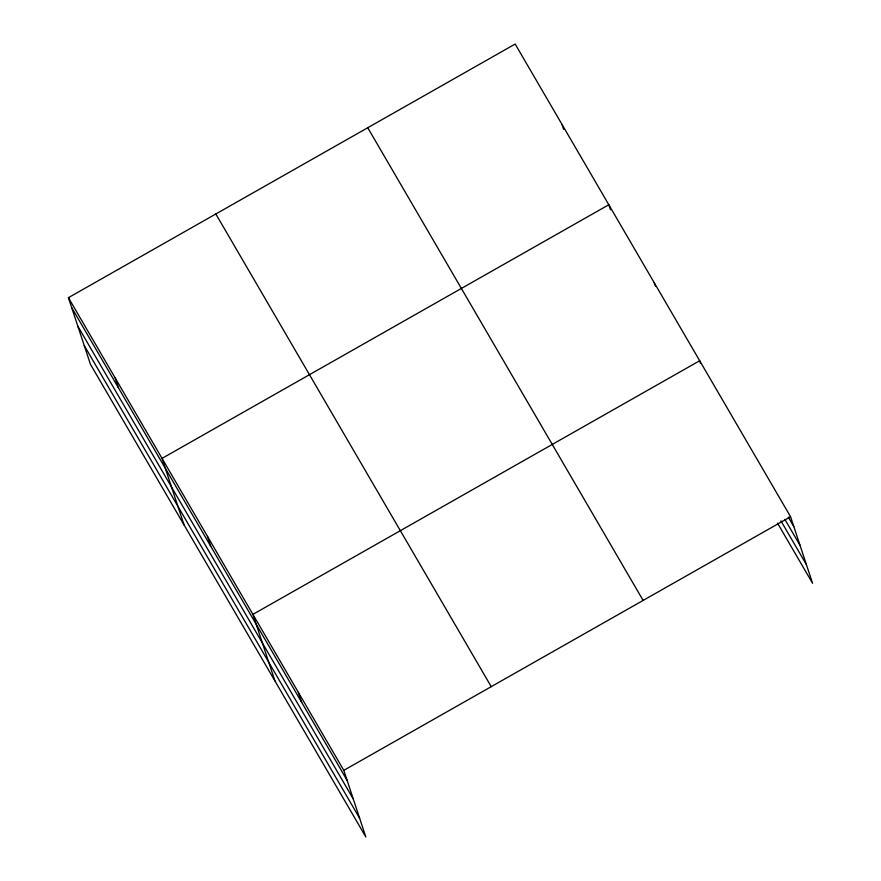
<?xml version="1.0" encoding="UTF-8"?>
<svg xmlns="http://www.w3.org/2000/svg" width="881" height="881" viewBox="0 0 881 881"><rect width="100%" height="100%" fill="white"/><g stroke="black" fill="none" stroke-linecap="round" stroke-linejoin="round"><path stroke-width="1.32" d="M68.41 297.679L343.799 770.357L365.824 836.95L90.435 364.271L68.41 297.679L515.176 44.05L790.565 516.729L812.59 583.321L777.471 523.061M343.799 770.357L790.565 516.729M788.33 517.169L793.836 526.629M784.872 519.338L800.025 545.339M780.929 520.891L806.401 564.611M367.751 127.745L643.13 600.424M215.845 213.984L491.235 686.662M71.68 307.568L347.07 780.247M77.869 326.278L353.259 798.957M84.246 345.561L359.635 818.24M700.505 363.214L699.69 360.747L252.924 614.365L274.949 680.969M654.253 282.757L655.475 286.468M610.445 209.711L608.804 204.755L162.049 458.384L184.063 524.977M561.99 124.408L563.631 129.353M298.362 692.367L301.632 702.256M207.487 536.375L210.757 546.275M115.224 378.026L118.506 387.926"/></g></svg>
